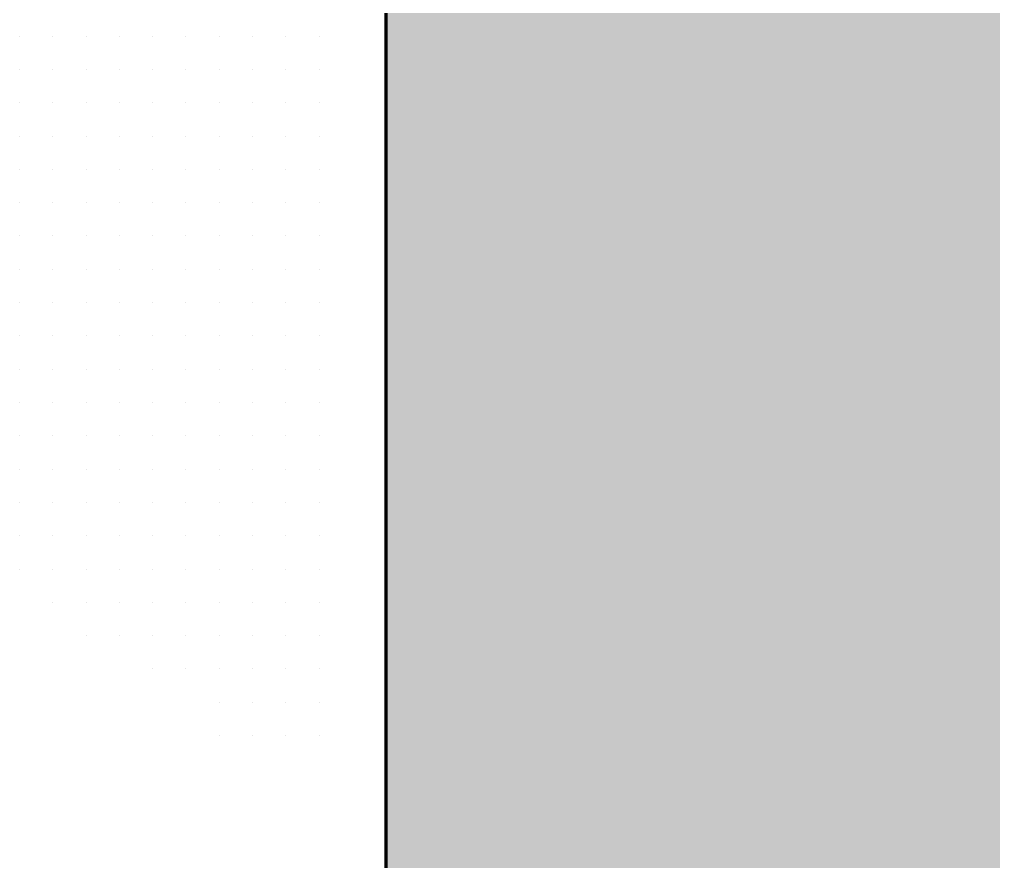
# Model space of a CAD drawing. Header units: inches. Extents: x 1 to 529, y -1 to 335.
# Drawn here: x 413.267 to 415.217, y 23.815 to 25.5 of the extents above; entities that cross this region are included whole.
import ezdxf

# ---------------------------------------------------------------- set-up
doc = ezdxf.new("R2010")
doc.units = ezdxf.units.IN
doc.layers.add('H', color=7, linetype='CONTINUOUS', lineweight=100)
doc.layers.add('P', color=250, linetype='CONTINUOUS', lineweight=100)

msp = doc.modelspace()

# ---------------------------------------------------------------- hatches: boundary and pattern name
at = {"layer": 'H', "linetype": 'CONTINUOUS'}
msp.add_hatch(color=0, dxfattribs=at).paths.add_polyline_path([(414, 22.8), (416.8, 22.8), (414, 29), (414, 22.8), (416.8, 22.8), (416.8, 21.2)])

# ---------------------------------------------------------------- linework, layer by layer
at = {"layer": 'P', "color": 0, "linetype": 'CONTINUOUS'}
for points in [[(414, 29), (414, 22.8), (416.8, 22.8), (414, 29)], [(413.2667, 25.4667), (413.2667, 25.4667)], [(413.2667, 25.4667), (413.2667, 25.4667)], [(413.2667, 25.4667), (413.2667, 25.4667)], [(413.2667, 25.4667), (413.2667, 25.4667)], [(413.2667, 25.4667), (413.2667, 25.4667)], [(413.2667, 25.4667), (413.2667, 25.4667)], [(413.2667, 25.4667), (413.2667, 25.4667)], [(413.3333, 25.4667), (413.3333, 25.4667)], [(413.3333, 25.4667), (413.3333, 25.4667)], [(413.3333, 25.4667), (413.3333, 25.4667)], [(413.3333, 25.4667), (413.3333, 25.4667)], [(413.3333, 25.4667), (413.3333, 25.4667)], [(413.3333, 25.4667), (413.3333, 25.4667)], [(413.3333, 25.4667), (413.3333, 25.4667)], [(413.3333, 25.4667), (413.3333, 25.4667)], [(413.3333, 25.4667), (413.3333, 25.4667)], [(413.3333, 25.4667), (413.3333, 25.4667)], [(413.3333, 25.4667), (413.3333, 25.4667)], [(413.3333, 25.4667), (413.3333, 25.4667)], [(413.3333, 25.4667), (413.3333, 25.4667)], [(413.3333, 25.4667), (413.3333, 25.4667)], [(413.4, 25.4667), (413.4, 25.4667)], [(413.4, 25.4667), (413.4, 25.4667)], [(413.4, 25.4667), (413.4, 25.4667)], [(413.4, 25.4667), (413.4, 25.4667)], [(413.4, 25.4667), (413.4, 25.4667)], [(413.4, 25.4667), (413.4, 25.4667)], [(413.4, 25.4667), (413.4, 25.4667)], [(413.4667, 25.4667), (413.4667, 25.4667)], [(413.4667, 25.4667), (413.4667, 25.4667)], [(413.4667, 25.4667), (413.4667, 25.4667)], [(413.4667, 25.4667), (413.4667, 25.4667)], [(413.4667, 25.4667), (413.4667, 25.4667)], [(413.4667, 25.4667), (413.4667, 25.4667)], [(413.4667, 25.4667), (413.4667, 25.4667)], [(413.5333, 25.4667), (413.5333, 25.4667)], [(413.5333, 25.4667), (413.5333, 25.4667)], [(413.5333, 25.4667), (413.5333, 25.4667)], [(413.5333, 25.4667), (413.5333, 25.4667)], [(413.5333, 25.4667), (413.5333, 25.4667)], [(413.5333, 25.4667), (413.5333, 25.4667)], [(413.5333, 25.4667), (413.5333, 25.4667)], [(413.5333, 25.4667), (413.5333, 25.4667)], [(413.5333, 25.4667), (413.5333, 25.4667)], [(413.5333, 25.4667), (413.5333, 25.4667)], [(413.5333, 25.4667), (413.5333, 25.4667)], [(413.5333, 25.4667), (413.5333, 25.4667)], [(413.5333, 25.4667), (413.5333, 25.4667)], [(413.5333, 25.4667), (413.5333, 25.4667)], [(413.5333, 25.4667), (413.5333, 25.4667)], [(413.6, 25.4667), (413.6, 25.4667)], [(413.6, 25.4667), (413.6, 25.4667)], [(413.6, 25.4667), (413.6, 25.4667)], [(413.6, 25.4667), (413.6, 25.4667)], [(413.6, 25.4667), (413.6, 25.4667)], [(413.6, 25.4667), (413.6, 25.4667)], [(413.6, 25.4667), (413.6, 25.4667)], [(413.6667, 25.4667), (413.6667, 25.4667)], [(413.6667, 25.4667), (413.6667, 25.4667)], [(413.6667, 25.4667), (413.6667, 25.4667)], [(413.6667, 25.4667), (413.6667, 25.4667)], [(413.6667, 25.4667), (413.6667, 25.4667)], [(413.6667, 25.4667), (413.6667, 25.4667)], [(413.6667, 25.4667), (413.6667, 25.4667)], [(413.6667, 25.4667), (413.6667, 25.4667)], [(413.6667, 25.4667), (413.6667, 25.4667)], [(413.6667, 25.4667), (413.6667, 25.4667)], [(413.6667, 25.4667), (413.6667, 25.4667)], [(413.6667, 25.4667), (413.6667, 25.4667)], [(413.6667, 25.4667), (413.6667, 25.4667)], [(413.6667, 25.4667), (413.6667, 25.4667)], [(413.7333, 25.4667), (413.7333, 25.4667)], [(413.7333, 25.4667), (413.7333, 25.4667)], [(413.7333, 25.4667), (413.7333, 25.4667)], [(413.7333, 25.4667), (413.7333, 25.4667)], [(413.7333, 25.4667), (413.7333, 25.4667)], [(413.7333, 25.4667), (413.7333, 25.4667)], [(413.7333, 25.4667), (413.7333, 25.4667)], [(413.8, 25.4667), (413.8, 25.4667)], [(413.8, 25.4667), (413.8, 25.4667)], [(413.8, 25.4667), (413.8, 25.4667)], [(413.8, 25.4667), (413.8, 25.4667)], [(413.8, 25.4667), (413.8, 25.4667)], [(413.8, 25.4667), (413.8, 25.4667)], [(413.8, 25.4667), (413.8, 25.4667)], [(413.8667, 25.4667), (413.8667, 25.4667)], [(413.8667, 25.4667), (413.8667, 25.4667)], [(413.8667, 25.4667), (413.8667, 25.4667)], [(413.8667, 25.4667), (413.8667, 25.4667)], [(413.8667, 25.4667), (413.8667, 25.4667)], [(413.8667, 25.4667), (413.8667, 25.4667)], [(413.8667, 25.4667), (413.8667, 25.4667)], [(413.8667, 25.4667), (413.8667, 25.4667)], [(413.8667, 25.4667), (413.8667, 25.4667)], [(413.8667, 25.4667), (413.8667, 25.4667)], [(413.8667, 25.4667), (413.8667, 25.4667)], [(413.8667, 25.4667), (413.8667, 25.4667)], [(413.8667, 25.4667), (413.8667, 25.4667)], [(413.8667, 25.4667), (413.8667, 25.4667)], [(413.2667, 25.4), (413.2667, 25.4)], [(413.2667, 25.4), (413.2667, 25.4)], [(413.2667, 25.4), (413.2667, 25.4)], [(413.3333, 25.4), (413.3333, 25.4)], [(413.3333, 25.4), (413.3333, 25.4)], [(413.3333, 25.4), (413.3333, 25.4)], [(413.3333, 25.4), (413.3333, 25.4)], [(413.3333, 25.4), (413.3333, 25.4)], [(413.3333, 25.4), (413.3333, 25.4)], [(413.4, 25.4), (413.4, 25.4)], [(413.4, 25.4), (413.4, 25.4)], [(413.4, 25.4), (413.4, 25.4)], [(413.4667, 25.4), (413.4667, 25.4)], [(413.4667, 25.4), (413.4667, 25.4)], [(413.4667, 25.4), (413.4667, 25.4)], [(413.5333, 25.4), (413.5333, 25.4)], [(413.5333, 25.4), (413.5333, 25.4)], [(413.5333, 25.4), (413.5333, 25.4)], [(413.5333, 25.4), (413.5333, 25.4)], [(413.5333, 25.4), (413.5333, 25.4)], [(413.5333, 25.4), (413.5333, 25.4)], [(413.6, 25.4), (413.6, 25.4)], [(413.6, 25.4), (413.6, 25.4)], [(413.6, 25.4), (413.6, 25.4)], [(413.6667, 25.4), (413.6667, 25.4)], [(413.6667, 25.4), (413.6667, 25.4)], [(413.6667, 25.4), (413.6667, 25.4)], [(413.6667, 25.4), (413.6667, 25.4)], [(413.6667, 25.4), (413.6667, 25.4)], [(413.6667, 25.4), (413.6667, 25.4)], [(413.7333, 25.4), (413.7333, 25.4)], [(413.7333, 25.4), (413.7333, 25.4)], [(413.7333, 25.4), (413.7333, 25.4)], [(413.8, 25.4), (413.8, 25.4)], [(413.8, 25.4), (413.8, 25.4)], [(413.8, 25.4), (413.8, 25.4)], [(413.8667, 25.4), (413.8667, 25.4)], [(413.8667, 25.4), (413.8667, 25.4)], [(413.8667, 25.4), (413.8667, 25.4)], [(413.8667, 25.4), (413.8667, 25.4)], [(413.8667, 25.4), (413.8667, 25.4)], [(413.8667, 25.4), (413.8667, 25.4)], [(413.2667, 25.3333), (413.2667, 25.3333)], [(413.2667, 25.3333), (413.2667, 25.3333)], [(413.2667, 25.3333), (413.2667, 25.3333)], [(413.3333, 25.3333), (413.3333, 25.3333)], [(413.3333, 25.3333), (413.3333, 25.3333)], [(413.3333, 25.3333), (413.3333, 25.3333)], [(413.3333, 25.3333), (413.3333, 25.3333)], [(413.3333, 25.3333), (413.3333, 25.3333)], [(413.3333, 25.3333), (413.3333, 25.3333)], [(413.4, 25.3333), (413.4, 25.3333)], [(413.4, 25.3333), (413.4, 25.3333)], [(413.4, 25.3333), (413.4, 25.3333)], [(413.4667, 25.3333), (413.4667, 25.3333)], [(413.4667, 25.3333), (413.4667, 25.3333)], [(413.4667, 25.3333), (413.4667, 25.3333)], [(413.4667, 25.3333), (413.4667, 25.3333)], [(413.5333, 25.3333), (413.5333, 25.3333)], [(413.5333, 25.3333), (413.5333, 25.3333)], [(413.5333, 25.3333), (413.5333, 25.3333)], [(413.5333, 25.3333), (413.5333, 25.3333)], [(413.5333, 25.3333), (413.5333, 25.3333)], [(413.5333, 25.3333), (413.5333, 25.3333)], [(413.6, 25.3333), (413.6, 25.3333)], [(413.6, 25.3333), (413.6, 25.3333)], [(413.6, 25.3333), (413.6, 25.3333)], [(413.6667, 25.3333), (413.6667, 25.3333)], [(413.6667, 25.3333), (413.6667, 25.3333)], [(413.6667, 25.3333), (413.6667, 25.3333)], [(413.6667, 25.3333), (413.6667, 25.3333)], [(413.6667, 25.3333), (413.6667, 25.3333)], [(413.6667, 25.3333), (413.6667, 25.3333)], [(413.7333, 25.3333), (413.7333, 25.3333)], [(413.7333, 25.3333), (413.7333, 25.3333)], [(413.7333, 25.3333), (413.7333, 25.3333)], [(413.8, 25.3333), (413.8, 25.3333)], [(413.8, 25.3333), (413.8, 25.3333)], [(413.8, 25.3333), (413.8, 25.3333)], [(413.8667, 25.3333), (413.8667, 25.3333)], [(413.8667, 25.3333), (413.8667, 25.3333)], [(413.8667, 25.3333), (413.8667, 25.3333)], [(413.8667, 25.3333), (413.8667, 25.3333)], [(413.8667, 25.3333), (413.8667, 25.3333)], [(413.8667, 25.3333), (413.8667, 25.3333)], [(413.2667, 25.2667), (413.2667, 25.2667)], [(413.2667, 25.2667), (413.2667, 25.2667)], [(413.2667, 25.2667), (413.2667, 25.2667)], [(413.2667, 25.2667), (413.2667, 25.2667)], [(413.2667, 25.2667), (413.2667, 25.2667)], [(413.2667, 25.2667), (413.2667, 25.2667)], [(413.3333, 25.2667), (413.3333, 25.2667)], [(413.3333, 25.2667), (413.3333, 25.2667)], [(413.3333, 25.2667), (413.3333, 25.2667)], [(413.3333, 25.2667), (413.3333, 25.2667)], [(413.3333, 25.2667), (413.3333, 25.2667)], [(413.3333, 25.2667), (413.3333, 25.2667)], [(413.3333, 25.2667), (413.3333, 25.2667)], [(413.3333, 25.2667), (413.3333, 25.2667)], [(413.3333, 25.2667), (413.3333, 25.2667)], [(413.3333, 25.2667), (413.3333, 25.2667)], [(413.3333, 25.2667), (413.3333, 25.2667)], [(413.3333, 25.2667), (413.3333, 25.2667)], [(413.4, 25.2667), (413.4, 25.2667)], [(413.4, 25.2667), (413.4, 25.2667)], [(413.4, 25.2667), (413.4, 25.2667)], [(413.4, 25.2667), (413.4, 25.2667)], [(413.4, 25.2667), (413.4, 25.2667)], [(413.4, 25.2667), (413.4, 25.2667)], [(413.4667, 25.2667), (413.4667, 25.2667)], [(413.4667, 25.2667), (413.4667, 25.2667)], [(413.4667, 25.2667), (413.4667, 25.2667)], [(413.4667, 25.2667), (413.4667, 25.2667)], [(413.4667, 25.2667), (413.4667, 25.2667)], [(413.4667, 25.2667), (413.4667, 25.2667)], [(413.5333, 25.2667), (413.5333, 25.2667)], [(413.5333, 25.2667), (413.5333, 25.2667)], [(413.5333, 25.2667), (413.5333, 25.2667)], [(413.5333, 25.2667), (413.5333, 25.2667)], [(413.5333, 25.2667), (413.5333, 25.2667)], [(413.5333, 25.2667), (413.5333, 25.2667)], [(413.5333, 25.2667), (413.5333, 25.2667)], [(413.5333, 25.2667), (413.5333, 25.2667)], [(413.5333, 25.2667), (413.5333, 25.2667)], [(413.5333, 25.2667), (413.5333, 25.2667)], [(413.5333, 25.2667), (413.5333, 25.2667)], [(413.5333, 25.2667), (413.5333, 25.2667)], [(413.6, 25.2667), (413.6, 25.2667)], [(413.6, 25.2667), (413.6, 25.2667)], [(413.6, 25.2667), (413.6, 25.2667)], [(413.6, 25.2667), (413.6, 25.2667)], [(413.6, 25.2667), (413.6, 25.2667)], [(413.6, 25.2667), (413.6, 25.2667)], [(413.6, 25.2667), (413.6, 25.2667)], [(413.6667, 25.2667), (413.6667, 25.2667)], [(413.6667, 25.2667), (413.6667, 25.2667)], [(413.6667, 25.2667), (413.6667, 25.2667)], [(413.6667, 25.2667), (413.6667, 25.2667)], [(413.6667, 25.2667), (413.6667, 25.2667)], [(413.6667, 25.2667), (413.6667, 25.2667)], [(413.6667, 25.2667), (413.6667, 25.2667)], [(413.6667, 25.2667), (413.6667, 25.2667)], [(413.6667, 25.2667), (413.6667, 25.2667)], [(413.6667, 25.2667), (413.6667, 25.2667)], [(413.6667, 25.2667), (413.6667, 25.2667)], [(413.6667, 25.2667), (413.6667, 25.2667)], [(413.7333, 25.2667), (413.7333, 25.2667)], [(413.7333, 25.2667), (413.7333, 25.2667)], [(413.7333, 25.2667), (413.7333, 25.2667)], [(413.7333, 25.2667), (413.7333, 25.2667)], [(413.7333, 25.2667), (413.7333, 25.2667)], [(413.7333, 25.2667), (413.7333, 25.2667)], [(413.8, 25.2667), (413.8, 25.2667)], [(413.8, 25.2667), (413.8, 25.2667)], [(413.8, 25.2667), (413.8, 25.2667)], [(413.8, 25.2667), (413.8, 25.2667)], [(413.8, 25.2667), (413.8, 25.2667)], [(413.8, 25.2667), (413.8, 25.2667)], [(413.8667, 25.2667), (413.8667, 25.2667)], [(413.8667, 25.2667), (413.8667, 25.2667)], [(413.8667, 25.2667), (413.8667, 25.2667)], [(413.8667, 25.2667), (413.8667, 25.2667)], [(413.8667, 25.2667), (413.8667, 25.2667)], [(413.8667, 25.2667), (413.8667, 25.2667)], [(413.8667, 25.2667), (413.8667, 25.2667)], [(413.8667, 25.2667), (413.8667, 25.2667)], [(413.8667, 25.2667), (413.8667, 25.2667)], [(413.8667, 25.2667), (413.8667, 25.2667)], [(413.8667, 25.2667), (413.8667, 25.2667)], [(413.8667, 25.2667), (413.8667, 25.2667)], [(413.2667, 25.2), (413.2667, 25.2)], [(413.2667, 25.2), (413.2667, 25.2)], [(413.2667, 25.2), (413.2667, 25.2)], [(413.3333, 25.2), (413.3333, 25.2)], [(413.3333, 25.2), (413.3333, 25.2)], [(413.3333, 25.2), (413.3333, 25.2)], [(413.3333, 25.2), (413.3333, 25.2)], [(413.3333, 25.2), (413.3333, 25.2)], [(413.3333, 25.2), (413.3333, 25.2)], [(413.4, 25.2), (413.4, 25.2)], [(413.4, 25.2), (413.4, 25.2)], [(413.4, 25.2), (413.4, 25.2)], [(413.4667, 25.2), (413.4667, 25.2)], [(413.4667, 25.2), (413.4667, 25.2)], [(413.4667, 25.2), (413.4667, 25.2)], [(413.5333, 25.2), (413.5333, 25.2)], [(413.5333, 25.2), (413.5333, 25.2)], [(413.5333, 25.2), (413.5333, 25.2)], [(413.5333, 25.2), (413.5333, 25.2)], [(413.5333, 25.2), (413.5333, 25.2)], [(413.5333, 25.2), (413.5333, 25.2)], [(413.6, 25.2), (413.6, 25.2)], [(413.6, 25.2), (413.6, 25.2)], [(413.6, 25.2), (413.6, 25.2)], [(413.6667, 25.2), (413.6667, 25.2)], [(413.6667, 25.2), (413.6667, 25.2)], [(413.6667, 25.2), (413.6667, 25.2)], [(413.6667, 25.2), (413.6667, 25.2)], [(413.6667, 25.2), (413.6667, 25.2)], [(413.6667, 25.2), (413.6667, 25.2)], [(413.7333, 25.2), (413.7333, 25.2)], [(413.7333, 25.2), (413.7333, 25.2)], [(413.7333, 25.2), (413.7333, 25.2)], [(413.8, 25.2), (413.8, 25.2)], [(413.8, 25.2), (413.8, 25.2)], [(413.8, 25.2), (413.8, 25.2)], [(413.8667, 25.2), (413.8667, 25.2)], [(413.8667, 25.2), (413.8667, 25.2)], [(413.8667, 25.2), (413.8667, 25.2)], [(413.8667, 25.2), (413.8667, 25.2)], [(413.8667, 25.2), (413.8667, 25.2)], [(413.8667, 25.2), (413.8667, 25.2)], [(413.2667, 25.1333), (413.2667, 25.1333)], [(413.2667, 25.1333), (413.2667, 25.1333)], [(413.2667, 25.1333), (413.2667, 25.1333)], [(413.2667, 25.1333), (413.2667, 25.1333)], [(413.2667, 25.1333), (413.2667, 25.1333)], [(413.2667, 25.1333), (413.2667, 25.1333)], [(413.2667, 25.1333), (413.2667, 25.1333)], [(413.3333, 25.1333), (413.3333, 25.1333)], [(413.3333, 25.1333), (413.3333, 25.1333)], [(413.3333, 25.1333), (413.3333, 25.1333)], [(413.3333, 25.1333), (413.3333, 25.1333)], [(413.3333, 25.1333), (413.3333, 25.1333)], [(413.3333, 25.1333), (413.3333, 25.1333)], [(413.3333, 25.1333), (413.3333, 25.1333)], [(413.3333, 25.1333), (413.3333, 25.1333)], [(413.3333, 25.1333), (413.3333, 25.1333)], [(413.3333, 25.1333), (413.3333, 25.1333)], [(413.3333, 25.1333), (413.3333, 25.1333)], [(413.3333, 25.1333), (413.3333, 25.1333)], [(413.3333, 25.1333), (413.3333, 25.1333)], [(413.3333, 25.1333), (413.3333, 25.1333)], [(413.4, 25.1333), (413.4, 25.1333)], [(413.4, 25.1333), (413.4, 25.1333)], [(413.4, 25.1333), (413.4, 25.1333)], [(413.4, 25.1333), (413.4, 25.1333)], [(413.4, 25.1333), (413.4, 25.1333)], [(413.4, 25.1333), (413.4, 25.1333)], [(413.4, 25.1333), (413.4, 25.1333)], [(413.4667, 25.1333), (413.4667, 25.1333)], [(413.4667, 25.1333), (413.4667, 25.1333)], [(413.4667, 25.1333), (413.4667, 25.1333)], [(413.4667, 25.1333), (413.4667, 25.1333)], [(413.4667, 25.1333), (413.4667, 25.1333)], [(413.4667, 25.1333), (413.4667, 25.1333)], [(413.4667, 25.1333), (413.4667, 25.1333)], [(413.5333, 25.1333), (413.5333, 25.1333)], [(413.5333, 25.1333), (413.5333, 25.1333)], [(413.5333, 25.1333), (413.5333, 25.1333)], [(413.5333, 25.1333), (413.5333, 25.1333)], [(413.5333, 25.1333), (413.5333, 25.1333)], [(413.5333, 25.1333), (413.5333, 25.1333)], [(413.5333, 25.1333), (413.5333, 25.1333)], [(413.5333, 25.1333), (413.5333, 25.1333)], [(413.5333, 25.1333), (413.5333, 25.1333)], [(413.5333, 25.1333), (413.5333, 25.1333)], [(413.5333, 25.1333), (413.5333, 25.1333)], [(413.5333, 25.1333), (413.5333, 25.1333)], [(413.5333, 25.1333), (413.5333, 25.1333)], [(413.5333, 25.1333), (413.5333, 25.1333)], [(413.6, 25.1333), (413.6, 25.1333)], [(413.6, 25.1333), (413.6, 25.1333)], [(413.6, 25.1333), (413.6, 25.1333)], [(413.6, 25.1333), (413.6, 25.1333)], [(413.6, 25.1333), (413.6, 25.1333)], [(413.6, 25.1333), (413.6, 25.1333)], [(413.6, 25.1333), (413.6, 25.1333)], [(413.6667, 25.1333), (413.6667, 25.1333)], [(413.6667, 25.1333), (413.6667, 25.1333)], [(413.6667, 25.1333), (413.6667, 25.1333)], [(413.6667, 25.1333), (413.6667, 25.1333)], [(413.6667, 25.1333), (413.6667, 25.1333)], [(413.6667, 25.1333), (413.6667, 25.1333)], [(413.6667, 25.1333), (413.6667, 25.1333)], [(413.6667, 25.1333), (413.6667, 25.1333)], [(413.6667, 25.1333), (413.6667, 25.1333)], [(413.6667, 25.1333), (413.6667, 25.1333)], [(413.6667, 25.1333), (413.6667, 25.1333)], [(413.6667, 25.1333), (413.6667, 25.1333)], [(413.6667, 25.1333), (413.6667, 25.1333)], [(413.6667, 25.1333), (413.6667, 25.1333)], [(413.7333, 25.1333), (413.7333, 25.1333)], [(413.7333, 25.1333), (413.7333, 25.1333)], [(413.7333, 25.1333), (413.7333, 25.1333)], [(413.7333, 25.1333), (413.7333, 25.1333)], [(413.7333, 25.1333), (413.7333, 25.1333)], [(413.7333, 25.1333), (413.7333, 25.1333)], [(413.7333, 25.1333), (413.7333, 25.1333)], [(413.8, 25.1333), (413.8, 25.1333)], [(413.8, 25.1333), (413.8, 25.1333)], [(413.8, 25.1333), (413.8, 25.1333)], [(413.8, 25.1333), (413.8, 25.1333)], [(413.8, 25.1333), (413.8, 25.1333)], [(413.8, 25.1333), (413.8, 25.1333)], [(413.8, 25.1333), (413.8, 25.1333)], [(413.8667, 25.1333), (413.8667, 25.1333)], [(413.8667, 25.1333), (413.8667, 25.1333)], [(413.8667, 25.1333), (413.8667, 25.1333)], [(413.8667, 25.1333), (413.8667, 25.1333)], [(413.8667, 25.1333), (413.8667, 25.1333)], [(413.8667, 25.1333), (413.8667, 25.1333)], [(413.8667, 25.1333), (413.8667, 25.1333)], [(413.8667, 25.1333), (413.8667, 25.1333)], [(413.8667, 25.1333), (413.8667, 25.1333)], [(413.8667, 25.1333), (413.8667, 25.1333)], [(413.8667, 25.1333), (413.8667, 25.1333)], [(413.8667, 25.1333), (413.8667, 25.1333)], [(413.8667, 25.1333), (413.8667, 25.1333)], [(413.8667, 25.1333), (413.8667, 25.1333)], [(413.2667, 25.0667), (413.2667, 25.0667)], [(413.2667, 25.0667), (413.2667, 25.0667)], [(413.2667, 25.0667), (413.2667, 25.0667)], [(413.3333, 25.0667), (413.3333, 25.0667)], [(413.3333, 25.0667), (413.3333, 25.0667)], [(413.3333, 25.0667), (413.3333, 25.0667)], [(413.3333, 25.0667), (413.3333, 25.0667)], [(413.3333, 25.0667), (413.3333, 25.0667)], [(413.3333, 25.0667), (413.3333, 25.0667)], [(413.4, 25.0667), (413.4, 25.0667)], [(413.4, 25.0667), (413.4, 25.0667)], [(413.4, 25.0667), (413.4, 25.0667)], [(413.4667, 25.0667), (413.4667, 25.0667)], [(413.4667, 25.0667), (413.4667, 25.0667)], [(413.4667, 25.0667), (413.4667, 25.0667)], [(413.5333, 25.0667), (413.5333, 25.0667)], [(413.5333, 25.0667), (413.5333, 25.0667)], [(413.5333, 25.0667), (413.5333, 25.0667)], [(413.5333, 25.0667), (413.5333, 25.0667)], [(413.5333, 25.0667), (413.5333, 25.0667)], [(413.5333, 25.0667), (413.5333, 25.0667)], [(413.5333, 25.0667), (413.5333, 25.0667)], [(413.6, 25.0667), (413.6, 25.0667)], [(413.6, 25.0667), (413.6, 25.0667)], [(413.6, 25.0667), (413.6, 25.0667)], [(413.6667, 25.0667), (413.6667, 25.0667)], [(413.6667, 25.0667), (413.6667, 25.0667)], [(413.6667, 25.0667), (413.6667, 25.0667)], [(413.6667, 25.0667), (413.6667, 25.0667)], [(413.6667, 25.0667), (413.6667, 25.0667)], [(413.6667, 25.0667), (413.6667, 25.0667)], [(413.7333, 25.0667), (413.7333, 25.0667)], [(413.7333, 25.0667), (413.7333, 25.0667)], [(413.7333, 25.0667), (413.7333, 25.0667)], [(413.8, 25.0667), (413.8, 25.0667)], [(413.8, 25.0667), (413.8, 25.0667)], [(413.8, 25.0667), (413.8, 25.0667)], [(413.8667, 25.0667), (413.8667, 25.0667)], [(413.8667, 25.0667), (413.8667, 25.0667)], [(413.8667, 25.0667), (413.8667, 25.0667)], [(413.8667, 25.0667), (413.8667, 25.0667)], [(413.8667, 25.0667), (413.8667, 25.0667)], [(413.8667, 25.0667), (413.8667, 25.0667)], [(413.2667, 25), (413.2667, 25)], [(413.2667, 25), (413.2667, 25)], [(413.2667, 25), (413.2667, 25)], [(413.3333, 25), (413.3333, 25)], [(413.3333, 25), (413.3333, 25)], [(413.3333, 25), (413.3333, 25)], [(413.3333, 25), (413.3333, 25)], [(413.3333, 25), (413.3333, 25)], [(413.3333, 25), (413.3333, 25)], [(413.4, 25), (413.4, 25)], [(413.4, 25), (413.4, 25)], [(413.4, 25), (413.4, 25)], [(413.4667, 25), (413.4667, 25)], [(413.4667, 25), (413.4667, 25)], [(413.4667, 25), (413.4667, 25)], [(413.5333, 25), (413.5333, 25)], [(413.5333, 25), (413.5333, 25)], [(413.5333, 25), (413.5333, 25)], [(413.5333, 25), (413.5333, 25)], [(413.5333, 25), (413.5333, 25)], [(413.5333, 25), (413.5333, 25)], [(413.6, 25), (413.6, 25)], [(413.6, 25), (413.6, 25)], [(413.6, 25), (413.6, 25)], [(413.6667, 25), (413.6667, 25)], [(413.6667, 25), (413.6667, 25)], [(413.6667, 25), (413.6667, 25)], [(413.6667, 25), (413.6667, 25)], [(413.6667, 25), (413.6667, 25)], [(413.6667, 25), (413.6667, 25)], [(413.7333, 25), (413.7333, 25)], [(413.7333, 25), (413.7333, 25)], [(413.7333, 25), (413.7333, 25)], [(413.8, 25), (413.8, 25)], [(413.8, 25), (413.8, 25)], [(413.8, 25), (413.8, 25)], [(413.8667, 25), (413.8667, 25)], [(413.8667, 25), (413.8667, 25)], [(413.8667, 25), (413.8667, 25)], [(413.8667, 25), (413.8667, 25)], [(413.8667, 25), (413.8667, 25)], [(413.8667, 25), (413.8667, 25)], [(413.2667, 24.9333), (413.2667, 24.9333)], [(413.2667, 24.9333), (413.2667, 24.9333)], [(413.2667, 24.9333), (413.2667, 24.9333)], [(413.2667, 24.9333), (413.2667, 24.9333)], [(413.2667, 24.9333), (413.2667, 24.9333)], [(413.2667, 24.9333), (413.2667, 24.9333)], [(413.3333, 24.9333), (413.3333, 24.9333)], [(413.3333, 24.9333), (413.3333, 24.9333)], [(413.3333, 24.9333), (413.3333, 24.9333)], [(413.3333, 24.9333), (413.3333, 24.9333)], [(413.3333, 24.9333), (413.3333, 24.9333)], [(413.3333, 24.9333), (413.3333, 24.9333)], [(413.3333, 24.9333), (413.3333, 24.9333)], [(413.3333, 24.9333), (413.3333, 24.9333)], [(413.3333, 24.9333), (413.3333, 24.9333)], [(413.3333, 24.9333), (413.3333, 24.9333)], [(413.3333, 24.9333), (413.3333, 24.9333)], [(413.3333, 24.9333), (413.3333, 24.9333)], [(413.3333, 24.9333), (413.3333, 24.9333)], [(413.4, 24.9333), (413.4, 24.9333)], [(413.4, 24.9333), (413.4, 24.9333)], [(413.4, 24.9333), (413.4, 24.9333)], [(413.4, 24.9333), (413.4, 24.9333)], [(413.4, 24.9333), (413.4, 24.9333)], [(413.4, 24.9333), (413.4, 24.9333)], [(413.4667, 24.9333), (413.4667, 24.9333)], [(413.4667, 24.9333), (413.4667, 24.9333)], [(413.4667, 24.9333), (413.4667, 24.9333)], [(413.4667, 24.9333), (413.4667, 24.9333)], [(413.4667, 24.9333), (413.4667, 24.9333)], [(413.4667, 24.9333), (413.4667, 24.9333)], [(413.5333, 24.9333), (413.5333, 24.9333)], [(413.5333, 24.9333), (413.5333, 24.9333)], [(413.5333, 24.9333), (413.5333, 24.9333)], [(413.5333, 24.9333), (413.5333, 24.9333)], [(413.5333, 24.9333), (413.5333, 24.9333)], [(413.5333, 24.9333), (413.5333, 24.9333)], [(413.5333, 24.9333), (413.5333, 24.9333)], [(413.5333, 24.9333), (413.5333, 24.9333)], [(413.5333, 24.9333), (413.5333, 24.9333)], [(413.5333, 24.9333), (413.5333, 24.9333)], [(413.5333, 24.9333), (413.5333, 24.9333)], [(413.5333, 24.9333), (413.5333, 24.9333)], [(413.6, 24.9333), (413.6, 24.9333)], [(413.6, 24.9333), (413.6, 24.9333)], [(413.6, 24.9333), (413.6, 24.9333)], [(413.6, 24.9333), (413.6, 24.9333)], [(413.6, 24.9333), (413.6, 24.9333)], [(413.6, 24.9333), (413.6, 24.9333)], [(413.6667, 24.9333), (413.6667, 24.9333)], [(413.6667, 24.9333), (413.6667, 24.9333)], [(413.6667, 24.9333), (413.6667, 24.9333)], [(413.6667, 24.9333), (413.6667, 24.9333)], [(413.6667, 24.9333), (413.6667, 24.9333)], [(413.6667, 24.9333), (413.6667, 24.9333)], [(413.6667, 24.9333), (413.6667, 24.9333)], [(413.6667, 24.9333), (413.6667, 24.9333)], [(413.6667, 24.9333), (413.6667, 24.9333)], [(413.6667, 24.9333), (413.6667, 24.9333)], [(413.6667, 24.9333), (413.6667, 24.9333)], [(413.6667, 24.9333), (413.6667, 24.9333)], [(413.7333, 24.9333), (413.7333, 24.9333)], [(413.7333, 24.9333), (413.7333, 24.9333)], [(413.7333, 24.9333), (413.7333, 24.9333)], [(413.7333, 24.9333), (413.7333, 24.9333)], [(413.7333, 24.9333), (413.7333, 24.9333)], [(413.7333, 24.9333), (413.7333, 24.9333)], [(413.8, 24.9333), (413.8, 24.9333)], [(413.8, 24.9333), (413.8, 24.9333)], [(413.8, 24.9333), (413.8, 24.9333)], [(413.8, 24.9333), (413.8, 24.9333)], [(413.8, 24.9333), (413.8, 24.9333)], [(413.8, 24.9333), (413.8, 24.9333)], [(413.8667, 24.9333), (413.8667, 24.9333)], [(413.8667, 24.9333), (413.8667, 24.9333)], [(413.8667, 24.9333), (413.8667, 24.9333)], [(413.8667, 24.9333), (413.8667, 24.9333)], [(413.8667, 24.9333), (413.8667, 24.9333)], [(413.8667, 24.9333), (413.8667, 24.9333)], [(413.8667, 24.9333), (413.8667, 24.9333)], [(413.8667, 24.9333), (413.8667, 24.9333)], [(413.8667, 24.9333), (413.8667, 24.9333)], [(413.8667, 24.9333), (413.8667, 24.9333)], [(413.8667, 24.9333), (413.8667, 24.9333)], [(413.8667, 24.9333), (413.8667, 24.9333)], [(413.2667, 24.8667), (413.2667, 24.8667)], [(413.2667, 24.8667), (413.2667, 24.8667)], [(413.2667, 24.8667), (413.2667, 24.8667)], [(413.3333, 24.8667), (413.3333, 24.8667)], [(413.3333, 24.8667), (413.3333, 24.8667)], [(413.3333, 24.8667), (413.3333, 24.8667)], [(413.3333, 24.8667), (413.3333, 24.8667)], [(413.3333, 24.8667), (413.3333, 24.8667)], [(413.3333, 24.8667), (413.3333, 24.8667)], [(413.3333, 24.8667), (413.3333, 24.8667)], [(413.4, 24.8667), (413.4, 24.8667)], [(413.4, 24.8667), (413.4, 24.8667)], [(413.4, 24.8667), (413.4, 24.8667)], [(413.4667, 24.8667), (413.4667, 24.8667)], [(413.4667, 24.8667), (413.4667, 24.8667)], [(413.4667, 24.8667), (413.4667, 24.8667)], [(413.5333, 24.8667), (413.5333, 24.8667)], [(413.5333, 24.8667), (413.5333, 24.8667)], [(413.5333, 24.8667), (413.5333, 24.8667)], [(413.5333, 24.8667), (413.5333, 24.8667)], [(413.5333, 24.8667), (413.5333, 24.8667)], [(413.5333, 24.8667), (413.5333, 24.8667)], [(413.6, 24.8667), (413.6, 24.8667)], [(413.6, 24.8667), (413.6, 24.8667)], [(413.6, 24.8667), (413.6, 24.8667)], [(413.6667, 24.8667), (413.6667, 24.8667)], [(413.6667, 24.8667), (413.6667, 24.8667)], [(413.6667, 24.8667), (413.6667, 24.8667)], [(413.6667, 24.8667), (413.6667, 24.8667)], [(413.6667, 24.8667), (413.6667, 24.8667)], [(413.6667, 24.8667), (413.6667, 24.8667)], [(413.7333, 24.8667), (413.7333, 24.8667)], [(413.7333, 24.8667), (413.7333, 24.8667)], [(413.7333, 24.8667), (413.7333, 24.8667)], [(413.8, 24.8667), (413.8, 24.8667)], [(413.8, 24.8667), (413.8, 24.8667)], [(413.8, 24.8667), (413.8, 24.8667)], [(413.8667, 24.8667), (413.8667, 24.8667)], [(413.8667, 24.8667), (413.8667, 24.8667)], [(413.8667, 24.8667), (413.8667, 24.8667)], [(413.8667, 24.8667), (413.8667, 24.8667)], [(413.8667, 24.8667), (413.8667, 24.8667)], [(413.8667, 24.8667), (413.8667, 24.8667)], [(413.2667, 24.8), (413.2667, 24.8)], [(413.2667, 24.8), (413.2667, 24.8)], [(413.2667, 24.8), (413.2667, 24.8)], [(413.2667, 24.8), (413.2667, 24.8)], [(413.2667, 24.8), (413.2667, 24.8)], [(413.2667, 24.8), (413.2667, 24.8)], [(413.2667, 24.8), (413.2667, 24.8)], [(413.3333, 24.8), (413.3333, 24.8)], [(413.3333, 24.8), (413.3333, 24.8)], [(413.3333, 24.8), (413.3333, 24.8)], [(413.3333, 24.8), (413.3333, 24.8)], [(413.3333, 24.8), (413.3333, 24.8)], [(413.3333, 24.8), (413.3333, 24.8)], [(413.3333, 24.8), (413.3333, 24.8)], [(413.3333, 24.8), (413.3333, 24.8)], [(413.3333, 24.8), (413.3333, 24.8)], [(413.3333, 24.8), (413.3333, 24.8)], [(413.3333, 24.8), (413.3333, 24.8)], [(413.3333, 24.8), (413.3333, 24.8)], [(413.3333, 24.8), (413.3333, 24.8)], [(413.3333, 24.8), (413.3333, 24.8)], [(413.4, 24.8), (413.4, 24.8)], [(413.4, 24.8), (413.4, 24.8)], [(413.4, 24.8), (413.4, 24.8)], [(413.4, 24.8), (413.4, 24.8)], [(413.4, 24.8), (413.4, 24.8)], [(413.4, 24.8), (413.4, 24.8)], [(413.4, 24.8), (413.4, 24.8)], [(413.4667, 24.8), (413.4667, 24.8)], [(413.4667, 24.8), (413.4667, 24.8)], [(413.4667, 24.8), (413.4667, 24.8)], [(413.4667, 24.8), (413.4667, 24.8)], [(413.4667, 24.8), (413.4667, 24.8)], [(413.4667, 24.8), (413.4667, 24.8)], [(413.4667, 24.8), (413.4667, 24.8)], [(413.5333, 24.8), (413.5333, 24.8)], [(413.5333, 24.8), (413.5333, 24.8)], [(413.5333, 24.8), (413.5333, 24.8)], [(413.5333, 24.8), (413.5333, 24.8)], [(413.5333, 24.8), (413.5333, 24.8)], [(413.5333, 24.8), (413.5333, 24.8)], [(413.5333, 24.8), (413.5333, 24.8)], [(413.5333, 24.8), (413.5333, 24.8)], [(413.5333, 24.8), (413.5333, 24.8)], [(413.5333, 24.8), (413.5333, 24.8)], [(413.5333, 24.8), (413.5333, 24.8)], [(413.5333, 24.8), (413.5333, 24.8)], [(413.5333, 24.8), (413.5333, 24.8)], [(413.5333, 24.8), (413.5333, 24.8)], [(413.6, 24.8), (413.6, 24.8)], [(413.6, 24.8), (413.6, 24.8)], [(413.6, 24.8), (413.6, 24.8)], [(413.6, 24.8), (413.6, 24.8)], [(413.6, 24.8), (413.6, 24.8)], [(413.6, 24.8), (413.6, 24.8)], [(413.6, 24.8), (413.6, 24.8)], [(413.6667, 24.8), (413.6667, 24.8)], [(413.6667, 24.8), (413.6667, 24.8)], [(413.6667, 24.8), (413.6667, 24.8)], [(413.6667, 24.8), (413.6667, 24.8)], [(413.6667, 24.8), (413.6667, 24.8)], [(413.6667, 24.8), (413.6667, 24.8)], [(413.6667, 24.8), (413.6667, 24.8)], [(413.6667, 24.8), (413.6667, 24.8)], [(413.6667, 24.8), (413.6667, 24.8)], [(413.6667, 24.8), (413.6667, 24.8)], [(413.6667, 24.8), (413.6667, 24.8)], [(413.6667, 24.8), (413.6667, 24.8)], [(413.6667, 24.8), (413.6667, 24.8)], [(413.6667, 24.8), (413.6667, 24.8)], [(413.7333, 24.8), (413.7333, 24.8)], [(413.7333, 24.8), (413.7333, 24.8)], [(413.7333, 24.8), (413.7333, 24.8)], [(413.7333, 24.8), (413.7333, 24.8)], [(413.7333, 24.8), (413.7333, 24.8)], [(413.7333, 24.8), (413.7333, 24.8)], [(413.7333, 24.8), (413.7333, 24.8)], [(413.8, 24.8), (413.8, 24.8)], [(413.8, 24.8), (413.8, 24.8)], [(413.8, 24.8), (413.8, 24.8)], [(413.8, 24.8), (413.8, 24.8)], [(413.8, 24.8), (413.8, 24.8)], [(413.8, 24.8), (413.8, 24.8)], [(413.8, 24.8), (413.8, 24.8)], [(413.8667, 24.8), (413.8667, 24.8)], [(413.8667, 24.8), (413.8667, 24.8)], [(413.8667, 24.8), (413.8667, 24.8)], [(413.8667, 24.8), (413.8667, 24.8)], [(413.8667, 24.8), (413.8667, 24.8)], [(413.8667, 24.8), (413.8667, 24.8)], [(413.8667, 24.8), (413.8667, 24.8)], [(413.8667, 24.8), (413.8667, 24.8)], [(413.8667, 24.8), (413.8667, 24.8)], [(413.8667, 24.8), (413.8667, 24.8)], [(413.8667, 24.8), (413.8667, 24.8)], [(413.8667, 24.8), (413.8667, 24.8)], [(413.8667, 24.8), (413.8667, 24.8)], [(413.8667, 24.8), (413.8667, 24.8)], [(413.2667, 24.7333), (413.2667, 24.7333)], [(413.2667, 24.7333), (413.2667, 24.7333)], [(413.2667, 24.7333), (413.2667, 24.7333)], [(413.3333, 24.7333), (413.3333, 24.7333)], [(413.3333, 24.7333), (413.3333, 24.7333)], [(413.3333, 24.7333), (413.3333, 24.7333)], [(413.3333, 24.7333), (413.3333, 24.7333)], [(413.3333, 24.7333), (413.3333, 24.7333)], [(413.3333, 24.7333), (413.3333, 24.7333)], [(413.4, 24.7333), (413.4, 24.7333)], [(413.4, 24.7333), (413.4, 24.7333)], [(413.4, 24.7333), (413.4, 24.7333)], [(413.4667, 24.7333), (413.4667, 24.7333)], [(413.4667, 24.7333), (413.4667, 24.7333)], [(413.4667, 24.7333), (413.4667, 24.7333)], [(413.5333, 24.7333), (413.5333, 24.7333)], [(413.5333, 24.7333), (413.5333, 24.7333)], [(413.5333, 24.7333), (413.5333, 24.7333)], [(413.5333, 24.7333), (413.5333, 24.7333)], [(413.5333, 24.7333), (413.5333, 24.7333)], [(413.5333, 24.7333), (413.5333, 24.7333)], [(413.6, 24.7333), (413.6, 24.7333)], [(413.6, 24.7333), (413.6, 24.7333)], [(413.6, 24.7333), (413.6, 24.7333)], [(413.6667, 24.7333), (413.6667, 24.7333)], [(413.6667, 24.7333), (413.6667, 24.7333)], [(413.6667, 24.7333), (413.6667, 24.7333)], [(413.6667, 24.7333), (413.6667, 24.7333)], [(413.6667, 24.7333), (413.6667, 24.7333)], [(413.6667, 24.7333), (413.6667, 24.7333)], [(413.7333, 24.7333), (413.7333, 24.7333)], [(413.7333, 24.7333), (413.7333, 24.7333)], [(413.7333, 24.7333), (413.7333, 24.7333)], [(413.8, 24.7333), (413.8, 24.7333)], [(413.8, 24.7333), (413.8, 24.7333)], [(413.8, 24.7333), (413.8, 24.7333)], [(413.8667, 24.7333), (413.8667, 24.7333)], [(413.8667, 24.7333), (413.8667, 24.7333)], [(413.8667, 24.7333), (413.8667, 24.7333)], [(413.8667, 24.7333), (413.8667, 24.7333)], [(413.8667, 24.7333), (413.8667, 24.7333)], [(413.8667, 24.7333), (413.8667, 24.7333)], [(413.2667, 24.6667), (413.2667, 24.6667)], [(413.2667, 24.6667), (413.2667, 24.6667)], [(413.2667, 24.6667), (413.2667, 24.6667)], [(413.3333, 24.6667), (413.3333, 24.6667)], [(413.3333, 24.6667), (413.3333, 24.6667)], [(413.3333, 24.6667), (413.3333, 24.6667)], [(413.3333, 24.6667), (413.3333, 24.6667)], [(413.3333, 24.6667), (413.3333, 24.6667)], [(413.3333, 24.6667), (413.3333, 24.6667)], [(413.4, 24.6667), (413.4, 24.6667)], [(413.4, 24.6667), (413.4, 24.6667)], [(413.4, 24.6667), (413.4, 24.6667)], [(413.4667, 24.6667), (413.4667, 24.6667)], [(413.4667, 24.6667), (413.4667, 24.6667)], [(413.4667, 24.6667), (413.4667, 24.6667)], [(413.5333, 24.6667), (413.5333, 24.6667)], [(413.5333, 24.6667), (413.5333, 24.6667)], [(413.5333, 24.6667), (413.5333, 24.6667)], [(413.5333, 24.6667), (413.5333, 24.6667)], [(413.5333, 24.6667), (413.5333, 24.6667)], [(413.5333, 24.6667), (413.5333, 24.6667)], [(413.6, 24.6667), (413.6, 24.6667)], [(413.6, 24.6667), (413.6, 24.6667)], [(413.6, 24.6667), (413.6, 24.6667)], [(413.6, 24.6667), (413.6, 24.6667)], [(413.6667, 24.6667), (413.6667, 24.6667)], [(413.6667, 24.6667), (413.6667, 24.6667)], [(413.6667, 24.6667), (413.6667, 24.6667)], [(413.6667, 24.6667), (413.6667, 24.6667)], [(413.6667, 24.6667), (413.6667, 24.6667)], [(413.6667, 24.6667), (413.6667, 24.6667)], [(413.7333, 24.6667), (413.7333, 24.6667)], [(413.7333, 24.6667), (413.7333, 24.6667)], [(413.7333, 24.6667), (413.7333, 24.6667)], [(413.8, 24.6667), (413.8, 24.6667)], [(413.8, 24.6667), (413.8, 24.6667)], [(413.8, 24.6667), (413.8, 24.6667)], [(413.8667, 24.6667), (413.8667, 24.6667)], [(413.8667, 24.6667), (413.8667, 24.6667)], [(413.8667, 24.6667), (413.8667, 24.6667)], [(413.8667, 24.6667), (413.8667, 24.6667)], [(413.8667, 24.6667), (413.8667, 24.6667)], [(413.8667, 24.6667), (413.8667, 24.6667)], [(413.2667, 24.6), (413.2667, 24.6)], [(413.2667, 24.6), (413.2667, 24.6)], [(413.2667, 24.6), (413.2667, 24.6)], [(413.2667, 24.6), (413.2667, 24.6)], [(413.2667, 24.6), (413.2667, 24.6)], [(413.2667, 24.6), (413.2667, 24.6)], [(413.3333, 24.6), (413.3333, 24.6)], [(413.3333, 24.6), (413.3333, 24.6)], [(413.3333, 24.6), (413.3333, 24.6)], [(413.3333, 24.6), (413.3333, 24.6)], [(413.3333, 24.6), (413.3333, 24.6)], [(413.3333, 24.6), (413.3333, 24.6)], [(413.3333, 24.6), (413.3333, 24.6)], [(413.3333, 24.6), (413.3333, 24.6)], [(413.3333, 24.6), (413.3333, 24.6)], [(413.3333, 24.6), (413.3333, 24.6)], [(413.3333, 24.6), (413.3333, 24.6)], [(413.3333, 24.6), (413.3333, 24.6)], [(413.3333, 24.6), (413.3333, 24.6)], [(413.4, 24.6), (413.4, 24.6)], [(413.4, 24.6), (413.4, 24.6)], [(413.4, 24.6), (413.4, 24.6)], [(413.4, 24.6), (413.4, 24.6)], [(413.4, 24.6), (413.4, 24.6)], [(413.4, 24.6), (413.4, 24.6)], [(413.4667, 24.6), (413.4667, 24.6)], [(413.4667, 24.6), (413.4667, 24.6)], [(413.4667, 24.6), (413.4667, 24.6)], [(413.4667, 24.6), (413.4667, 24.6)], [(413.4667, 24.6), (413.4667, 24.6)], [(413.4667, 24.6), (413.4667, 24.6)], [(413.5333, 24.6), (413.5333, 24.6)], [(413.5333, 24.6), (413.5333, 24.6)], [(413.5333, 24.6), (413.5333, 24.6)], [(413.5333, 24.6), (413.5333, 24.6)], [(413.5333, 24.6), (413.5333, 24.6)], [(413.5333, 24.6), (413.5333, 24.6)], [(413.5333, 24.6), (413.5333, 24.6)], [(413.5333, 24.6), (413.5333, 24.6)], [(413.5333, 24.6), (413.5333, 24.6)], [(413.5333, 24.6), (413.5333, 24.6)], [(413.5333, 24.6), (413.5333, 24.6)], [(413.5333, 24.6), (413.5333, 24.6)], [(413.6, 24.6), (413.6, 24.6)], [(413.6, 24.6), (413.6, 24.6)], [(413.6, 24.6), (413.6, 24.6)], [(413.6, 24.6), (413.6, 24.6)], [(413.6, 24.6), (413.6, 24.6)], [(413.6, 24.6), (413.6, 24.6)], [(413.6667, 24.6), (413.6667, 24.6)], [(413.6667, 24.6), (413.6667, 24.6)], [(413.6667, 24.6), (413.6667, 24.6)], [(413.6667, 24.6), (413.6667, 24.6)], [(413.6667, 24.6), (413.6667, 24.6)], [(413.6667, 24.6), (413.6667, 24.6)], [(413.6667, 24.6), (413.6667, 24.6)], [(413.6667, 24.6), (413.6667, 24.6)], [(413.6667, 24.6), (413.6667, 24.6)], [(413.6667, 24.6), (413.6667, 24.6)], [(413.6667, 24.6), (413.6667, 24.6)], [(413.6667, 24.6), (413.6667, 24.6)], [(413.7333, 24.6), (413.7333, 24.6)], [(413.7333, 24.6), (413.7333, 24.6)], [(413.7333, 24.6), (413.7333, 24.6)], [(413.7333, 24.6), (413.7333, 24.6)], [(413.7333, 24.6), (413.7333, 24.6)], [(413.7333, 24.6), (413.7333, 24.6)], [(413.8, 24.6), (413.8, 24.6)], [(413.8, 24.6), (413.8, 24.6)], [(413.8, 24.6), (413.8, 24.6)], [(413.8, 24.6), (413.8, 24.6)], [(413.8, 24.6), (413.8, 24.6)], [(413.8, 24.6), (413.8, 24.6)], [(413.8667, 24.6), (413.8667, 24.6)], [(413.8667, 24.6), (413.8667, 24.6)], [(413.8667, 24.6), (413.8667, 24.6)], [(413.8667, 24.6), (413.8667, 24.6)], [(413.8667, 24.6), (413.8667, 24.6)], [(413.8667, 24.6), (413.8667, 24.6)], [(413.8667, 24.6), (413.8667, 24.6)], [(413.8667, 24.6), (413.8667, 24.6)], [(413.8667, 24.6), (413.8667, 24.6)], [(413.8667, 24.6), (413.8667, 24.6)], [(413.8667, 24.6), (413.8667, 24.6)], [(413.8667, 24.6), (413.8667, 24.6)], [(413.2667, 24.5333), (413.2667, 24.5333)], [(413.2667, 24.5333), (413.2667, 24.5333)], [(413.2667, 24.5333), (413.2667, 24.5333)], [(413.3333, 24.5333), (413.3333, 24.5333)], [(413.3333, 24.5333), (413.3333, 24.5333)], [(413.3333, 24.5333), (413.3333, 24.5333)], [(413.3333, 24.5333), (413.3333, 24.5333)], [(413.3333, 24.5333), (413.3333, 24.5333)], [(413.3333, 24.5333), (413.3333, 24.5333)], [(413.4, 24.5333), (413.4, 24.5333)], [(413.4, 24.5333), (413.4, 24.5333)], [(413.4, 24.5333), (413.4, 24.5333)], [(413.4667, 24.5333), (413.4667, 24.5333)], [(413.4667, 24.5333), (413.4667, 24.5333)], [(413.4667, 24.5333), (413.4667, 24.5333)], [(413.5333, 24.5333), (413.5333, 24.5333)], [(413.5333, 24.5333), (413.5333, 24.5333)], [(413.5333, 24.5333), (413.5333, 24.5333)], [(413.5333, 24.5333), (413.5333, 24.5333)], [(413.5333, 24.5333), (413.5333, 24.5333)], [(413.5333, 24.5333), (413.5333, 24.5333)], [(413.5333, 24.5333), (413.5333, 24.5333)], [(413.6, 24.5333), (413.6, 24.5333)], [(413.6, 24.5333), (413.6, 24.5333)], [(413.6, 24.5333), (413.6, 24.5333)], [(413.6667, 24.5333), (413.6667, 24.5333)], [(413.6667, 24.5333), (413.6667, 24.5333)], [(413.6667, 24.5333), (413.6667, 24.5333)], [(413.6667, 24.5333), (413.6667, 24.5333)], [(413.6667, 24.5333), (413.6667, 24.5333)], [(413.6667, 24.5333), (413.6667, 24.5333)], [(413.7333, 24.5333), (413.7333, 24.5333)], [(413.7333, 24.5333), (413.7333, 24.5333)], [(413.7333, 24.5333), (413.7333, 24.5333)], [(413.8, 24.5333), (413.8, 24.5333)], [(413.8, 24.5333), (413.8, 24.5333)], [(413.8, 24.5333), (413.8, 24.5333)], [(413.8667, 24.5333), (413.8667, 24.5333)], [(413.8667, 24.5333), (413.8667, 24.5333)], [(413.8667, 24.5333), (413.8667, 24.5333)], [(413.8667, 24.5333), (413.8667, 24.5333)], [(413.8667, 24.5333), (413.8667, 24.5333)], [(413.8667, 24.5333), (413.8667, 24.5333)], [(413.2667, 24.4667), (413.2667, 24.4667)], [(413.2667, 24.4667), (413.2667, 24.4667)], [(413.2667, 24.4667), (413.2667, 24.4667)], [(413.3333, 24.4667), (413.3333, 24.4667)], [(413.3333, 24.4667), (413.3333, 24.4667)], [(413.3333, 24.4667), (413.3333, 24.4667)], [(413.3333, 24.4667), (413.3333, 24.4667)], [(413.3333, 24.4667), (413.3333, 24.4667)], [(413.3333, 24.4667), (413.3333, 24.4667)], [(413.4, 24.4667), (413.4, 24.4667)], [(413.4, 24.4667), (413.4, 24.4667)], [(413.4, 24.4667), (413.4, 24.4667)], [(413.4667, 24.4667), (413.4667, 24.4667)], [(413.4667, 24.4667), (413.4667, 24.4667)], [(413.4667, 24.4667), (413.4667, 24.4667)], [(413.5333, 24.4667), (413.5333, 24.4667)], [(413.5333, 24.4667), (413.5333, 24.4667)], [(413.5333, 24.4667), (413.5333, 24.4667)], [(413.5333, 24.4667), (413.5333, 24.4667)], [(413.5333, 24.4667), (413.5333, 24.4667)], [(413.5333, 24.4667), (413.5333, 24.4667)], [(413.6, 24.4667), (413.6, 24.4667)], [(413.6, 24.4667), (413.6, 24.4667)], [(413.6, 24.4667), (413.6, 24.4667)], [(413.6667, 24.4667), (413.6667, 24.4667)], [(413.6667, 24.4667), (413.6667, 24.4667)], [(413.6667, 24.4667), (413.6667, 24.4667)], [(413.6667, 24.4667), (413.6667, 24.4667)], [(413.6667, 24.4667), (413.6667, 24.4667)], [(413.6667, 24.4667), (413.6667, 24.4667)], [(413.7333, 24.4667), (413.7333, 24.4667)], [(413.7333, 24.4667), (413.7333, 24.4667)], [(413.7333, 24.4667), (413.7333, 24.4667)], [(413.8, 24.4667), (413.8, 24.4667)], [(413.8, 24.4667), (413.8, 24.4667)], [(413.8, 24.4667), (413.8, 24.4667)], [(413.8667, 24.4667), (413.8667, 24.4667)], [(413.8667, 24.4667), (413.8667, 24.4667)], [(413.8667, 24.4667), (413.8667, 24.4667)], [(413.8667, 24.4667), (413.8667, 24.4667)], [(413.8667, 24.4667), (413.8667, 24.4667)], [(413.8667, 24.4667), (413.8667, 24.4667)], [(413.2667, 24.4), (413.2667, 24.4)], [(413.2667, 24.4), (413.2667, 24.4)], [(413.2667, 24.4), (413.2667, 24.4)], [(413.2667, 24.4), (413.2667, 24.4)], [(413.2667, 24.4), (413.2667, 24.4)], [(413.2667, 24.4), (413.2667, 24.4)], [(413.2667, 24.4), (413.2667, 24.4)], [(413.3333, 24.4), (413.3333, 24.4)], [(413.3333, 24.4), (413.3333, 24.4)], [(413.3333, 24.4), (413.3333, 24.4)], [(413.3333, 24.4), (413.3333, 24.4)], [(413.3333, 24.4), (413.3333, 24.4)], [(413.3333, 24.4), (413.3333, 24.4)], [(413.3333, 24.4), (413.3333, 24.4)], [(413.3333, 24.4), (413.3333, 24.4)], [(413.3333, 24.4), (413.3333, 24.4)], [(413.3333, 24.4), (413.3333, 24.4)], [(413.3333, 24.4), (413.3333, 24.4)], [(413.3333, 24.4), (413.3333, 24.4)], [(413.3333, 24.4), (413.3333, 24.4)], [(413.3333, 24.4), (413.3333, 24.4)], [(413.4, 24.4), (413.4, 24.4)], [(413.4, 24.4), (413.4, 24.4)], [(413.4, 24.4), (413.4, 24.4)], [(413.4, 24.4), (413.4, 24.4)], [(413.4, 24.4), (413.4, 24.4)], [(413.4, 24.4), (413.4, 24.4)], [(413.4, 24.4), (413.4, 24.4)], [(413.4, 24.4), (413.4, 24.4)], [(413.4667, 24.4), (413.4667, 24.4)], [(413.4667, 24.4), (413.4667, 24.4)], [(413.4667, 24.4), (413.4667, 24.4)], [(413.4667, 24.4), (413.4667, 24.4)], [(413.4667, 24.4), (413.4667, 24.4)], [(413.4667, 24.4), (413.4667, 24.4)], [(413.4667, 24.4), (413.4667, 24.4)], [(413.5333, 24.4), (413.5333, 24.4)], [(413.5333, 24.4), (413.5333, 24.4)], [(413.5333, 24.4), (413.5333, 24.4)], [(413.5333, 24.4), (413.5333, 24.4)], [(413.5333, 24.4), (413.5333, 24.4)], [(413.5333, 24.4), (413.5333, 24.4)], [(413.5333, 24.4), (413.5333, 24.4)], [(413.5333, 24.4), (413.5333, 24.4)], [(413.5333, 24.4), (413.5333, 24.4)], [(413.5333, 24.4), (413.5333, 24.4)], [(413.5333, 24.4), (413.5333, 24.4)], [(413.5333, 24.4), (413.5333, 24.4)], [(413.5333, 24.4), (413.5333, 24.4)], [(413.5333, 24.4), (413.5333, 24.4)], [(413.6, 24.4), (413.6, 24.4)], [(413.6, 24.4), (413.6, 24.4)], [(413.6, 24.4), (413.6, 24.4)], [(413.6, 24.4), (413.6, 24.4)], [(413.6, 24.4), (413.6, 24.4)], [(413.6, 24.4), (413.6, 24.4)], [(413.6, 24.4), (413.6, 24.4)], [(413.6667, 24.4), (413.6667, 24.4)], [(413.6667, 24.4), (413.6667, 24.4)], [(413.6667, 24.4), (413.6667, 24.4)], [(413.6667, 24.4), (413.6667, 24.4)], [(413.6667, 24.4), (413.6667, 24.4)], [(413.6667, 24.4), (413.6667, 24.4)], [(413.6667, 24.4), (413.6667, 24.4)], [(413.6667, 24.4), (413.6667, 24.4)], [(413.6667, 24.4), (413.6667, 24.4)], [(413.6667, 24.4), (413.6667, 24.4)], [(413.6667, 24.4), (413.6667, 24.4)], [(413.6667, 24.4), (413.6667, 24.4)], [(413.6667, 24.4), (413.6667, 24.4)], [(413.6667, 24.4), (413.6667, 24.4)], [(413.7333, 24.4), (413.7333, 24.4)], [(413.7333, 24.4), (413.7333, 24.4)], [(413.7333, 24.4), (413.7333, 24.4)], [(413.7333, 24.4), (413.7333, 24.4)], [(413.7333, 24.4), (413.7333, 24.4)], [(413.7333, 24.4), (413.7333, 24.4)], [(413.7333, 24.4), (413.7333, 24.4)], [(413.8, 24.4), (413.8, 24.4)], [(413.8, 24.4), (413.8, 24.4)], [(413.8, 24.4), (413.8, 24.4)], [(413.8, 24.4), (413.8, 24.4)], [(413.8, 24.4), (413.8, 24.4)], [(413.8, 24.4), (413.8, 24.4)], [(413.8, 24.4), (413.8, 24.4)], [(413.8667, 24.4), (413.8667, 24.4)], [(413.8667, 24.4), (413.8667, 24.4)], [(413.8667, 24.4), (413.8667, 24.4)], [(413.8667, 24.4), (413.8667, 24.4)], [(413.8667, 24.4), (413.8667, 24.4)], [(413.8667, 24.4), (413.8667, 24.4)], [(413.8667, 24.4), (413.8667, 24.4)], [(413.8667, 24.4), (413.8667, 24.4)], [(413.8667, 24.4), (413.8667, 24.4)], [(413.8667, 24.4), (413.8667, 24.4)], [(413.8667, 24.4), (413.8667, 24.4)], [(413.8667, 24.4), (413.8667, 24.4)], [(413.8667, 24.4), (413.8667, 24.4)], [(413.8667, 24.4), (413.8667, 24.4)], [(413.3333, 24.3333), (413.3333, 24.3333)], [(413.3333, 24.3333), (413.3333, 24.3333)], [(413.3333, 24.3333), (413.3333, 24.3333)], [(413.3333, 24.3333), (413.3333, 24.3333)], [(413.4, 24.3333), (413.4, 24.3333)], [(413.4, 24.3333), (413.4, 24.3333)], [(413.4, 24.3333), (413.4, 24.3333)], [(413.4667, 24.3333), (413.4667, 24.3333)], [(413.4667, 24.3333), (413.4667, 24.3333)], [(413.4667, 24.3333), (413.4667, 24.3333)], [(413.5333, 24.3333), (413.5333, 24.3333)], [(413.5333, 24.3333), (413.5333, 24.3333)], [(413.5333, 24.3333), (413.5333, 24.3333)], [(413.5333, 24.3333), (413.5333, 24.3333)], [(413.5333, 24.3333), (413.5333, 24.3333)], [(413.5333, 24.3333), (413.5333, 24.3333)], [(413.6, 24.3333), (413.6, 24.3333)], [(413.6, 24.3333), (413.6, 24.3333)], [(413.6, 24.3333), (413.6, 24.3333)], [(413.6667, 24.3333), (413.6667, 24.3333)], [(413.6667, 24.3333), (413.6667, 24.3333)], [(413.6667, 24.3333), (413.6667, 24.3333)], [(413.6667, 24.3333), (413.6667, 24.3333)], [(413.6667, 24.3333), (413.6667, 24.3333)], [(413.6667, 24.3333), (413.6667, 24.3333)], [(413.7333, 24.3333), (413.7333, 24.3333)], [(413.7333, 24.3333), (413.7333, 24.3333)], [(413.7333, 24.3333), (413.7333, 24.3333)], [(413.8, 24.3333), (413.8, 24.3333)], [(413.8, 24.3333), (413.8, 24.3333)], [(413.8, 24.3333), (413.8, 24.3333)], [(413.8667, 24.3333), (413.8667, 24.3333)], [(413.8667, 24.3333), (413.8667, 24.3333)], [(413.8667, 24.3333), (413.8667, 24.3333)], [(413.8667, 24.3333), (413.8667, 24.3333)], [(413.8667, 24.3333), (413.8667, 24.3333)], [(413.8667, 24.3333), (413.8667, 24.3333)], [(413.4, 24.2667), (413.4, 24.2667)], [(413.4, 24.2667), (413.4, 24.2667)], [(413.4667, 24.2667), (413.4667, 24.2667)], [(413.4667, 24.2667), (413.4667, 24.2667)], [(413.4667, 24.2667), (413.4667, 24.2667)], [(413.4667, 24.2667), (413.4667, 24.2667)], [(413.5333, 24.2667), (413.5333, 24.2667)], [(413.5333, 24.2667), (413.5333, 24.2667)], [(413.5333, 24.2667), (413.5333, 24.2667)], [(413.5333, 24.2667), (413.5333, 24.2667)], [(413.5333, 24.2667), (413.5333, 24.2667)], [(413.5333, 24.2667), (413.5333, 24.2667)], [(413.5333, 24.2667), (413.5333, 24.2667)], [(413.5333, 24.2667), (413.5333, 24.2667)], [(413.5333, 24.2667), (413.5333, 24.2667)], [(413.5333, 24.2667), (413.5333, 24.2667)], [(413.5333, 24.2667), (413.5333, 24.2667)], [(413.5333, 24.2667), (413.5333, 24.2667)], [(413.6, 24.2667), (413.6, 24.2667)], [(413.6, 24.2667), (413.6, 24.2667)], [(413.6, 24.2667), (413.6, 24.2667)], [(413.6, 24.2667), (413.6, 24.2667)], [(413.6, 24.2667), (413.6, 24.2667)], [(413.6, 24.2667), (413.6, 24.2667)], [(413.6667, 24.2667), (413.6667, 24.2667)], [(413.6667, 24.2667), (413.6667, 24.2667)], [(413.6667, 24.2667), (413.6667, 24.2667)], [(413.6667, 24.2667), (413.6667, 24.2667)], [(413.6667, 24.2667), (413.6667, 24.2667)], [(413.6667, 24.2667), (413.6667, 24.2667)], [(413.6667, 24.2667), (413.6667, 24.2667)], [(413.6667, 24.2667), (413.6667, 24.2667)], [(413.6667, 24.2667), (413.6667, 24.2667)], [(413.6667, 24.2667), (413.6667, 24.2667)], [(413.6667, 24.2667), (413.6667, 24.2667)], [(413.6667, 24.2667), (413.6667, 24.2667)], [(413.7333, 24.2667), (413.7333, 24.2667)], [(413.7333, 24.2667), (413.7333, 24.2667)], [(413.7333, 24.2667), (413.7333, 24.2667)], [(413.7333, 24.2667), (413.7333, 24.2667)], [(413.7333, 24.2667), (413.7333, 24.2667)], [(413.7333, 24.2667), (413.7333, 24.2667)], [(413.7333, 24.2667), (413.7333, 24.2667)], [(413.8, 24.2667), (413.8, 24.2667)], [(413.8, 24.2667), (413.8, 24.2667)], [(413.8, 24.2667), (413.8, 24.2667)], [(413.8, 24.2667), (413.8, 24.2667)], [(413.8, 24.2667), (413.8, 24.2667)], [(413.8, 24.2667), (413.8, 24.2667)], [(413.8667, 24.2667), (413.8667, 24.2667)], [(413.8667, 24.2667), (413.8667, 24.2667)], [(413.8667, 24.2667), (413.8667, 24.2667)], [(413.8667, 24.2667), (413.8667, 24.2667)], [(413.8667, 24.2667), (413.8667, 24.2667)], [(413.8667, 24.2667), (413.8667, 24.2667)], [(413.8667, 24.2667), (413.8667, 24.2667)], [(413.8667, 24.2667), (413.8667, 24.2667)], [(413.8667, 24.2667), (413.8667, 24.2667)], [(413.8667, 24.2667), (413.8667, 24.2667)], [(413.8667, 24.2667), (413.8667, 24.2667)], [(413.8667, 24.2667), (413.8667, 24.2667)], [(413.5333, 24.2), (413.5333, 24.2)], [(413.6, 24.2), (413.6, 24.2)], [(413.6, 24.2), (413.6, 24.2)], [(413.6, 24.2), (413.6, 24.2)], [(413.6667, 24.2), (413.6667, 24.2)], [(413.6667, 24.2), (413.6667, 24.2)], [(413.6667, 24.2), (413.6667, 24.2)], [(413.6667, 24.2), (413.6667, 24.2)], [(413.6667, 24.2), (413.6667, 24.2)], [(413.6667, 24.2), (413.6667, 24.2)], [(413.7333, 24.2), (413.7333, 24.2)], [(413.7333, 24.2), (413.7333, 24.2)], [(413.7333, 24.2), (413.7333, 24.2)], [(413.8, 24.2), (413.8, 24.2)], [(413.8, 24.2), (413.8, 24.2)], [(413.8, 24.2), (413.8, 24.2)], [(413.8667, 24.2), (413.8667, 24.2)], [(413.8667, 24.2), (413.8667, 24.2)], [(413.8667, 24.2), (413.8667, 24.2)], [(413.8667, 24.2), (413.8667, 24.2)], [(413.8667, 24.2), (413.8667, 24.2)], [(413.8667, 24.2), (413.8667, 24.2)], [(413.6667, 24.1333), (413.6667, 24.1333)], [(413.6667, 24.1333), (413.6667, 24.1333)], [(413.6667, 24.1333), (413.6667, 24.1333)], [(413.6667, 24.1333), (413.6667, 24.1333)], [(413.6667, 24.1333), (413.6667, 24.1333)], [(413.7333, 24.1333), (413.7333, 24.1333)], [(413.7333, 24.1333), (413.7333, 24.1333)], [(413.7333, 24.1333), (413.7333, 24.1333)], [(413.8, 24.1333), (413.8, 24.1333)], [(413.8, 24.1333), (413.8, 24.1333)], [(413.8, 24.1333), (413.8, 24.1333)], [(413.8667, 24.1333), (413.8667, 24.1333)], [(413.8667, 24.1333), (413.8667, 24.1333)], [(413.8667, 24.1333), (413.8667, 24.1333)], [(413.8667, 24.1333), (413.8667, 24.1333)], [(413.8667, 24.1333), (413.8667, 24.1333)], [(413.8667, 24.1333), (413.8667, 24.1333)], [(413.6667, 24.0667), (413.6667, 24.0667)], [(413.7333, 24.0667), (413.7333, 24.0667)], [(413.7333, 24.0667), (413.7333, 24.0667)], [(413.7333, 24.0667), (413.7333, 24.0667)], [(413.8, 24.0667), (413.8, 24.0667)], [(413.8, 24.0667), (413.8, 24.0667)], [(413.8, 24.0667), (413.8, 24.0667)], [(413.8, 24.0667), (413.8, 24.0667)], [(413.8667, 24.0667), (413.8667, 24.0667)], [(413.8667, 24.0667), (413.8667, 24.0667)], [(413.8667, 24.0667), (413.8667, 24.0667)], [(413.8667, 24.0667), (413.8667, 24.0667)], [(413.8667, 24.0667), (413.8667, 24.0667)], [(413.8667, 24.0667), (413.8667, 24.0667)], [(413.8667, 24.0667), (413.8667, 24.0667)], [(413.8667, 24.0667), (413.8667, 24.0667)], [(413.8667, 24.0667), (413.8667, 24.0667)], [(413.8667, 24.0667), (413.8667, 24.0667)], [(413.8667, 24.0667), (413.8667, 24.0667)], [(413.8667, 24.0667), (413.8667, 24.0667)]]:
    msp.add_lwpolyline(points, dxfattribs=at)

doc.saveas('drawing.dxf')
